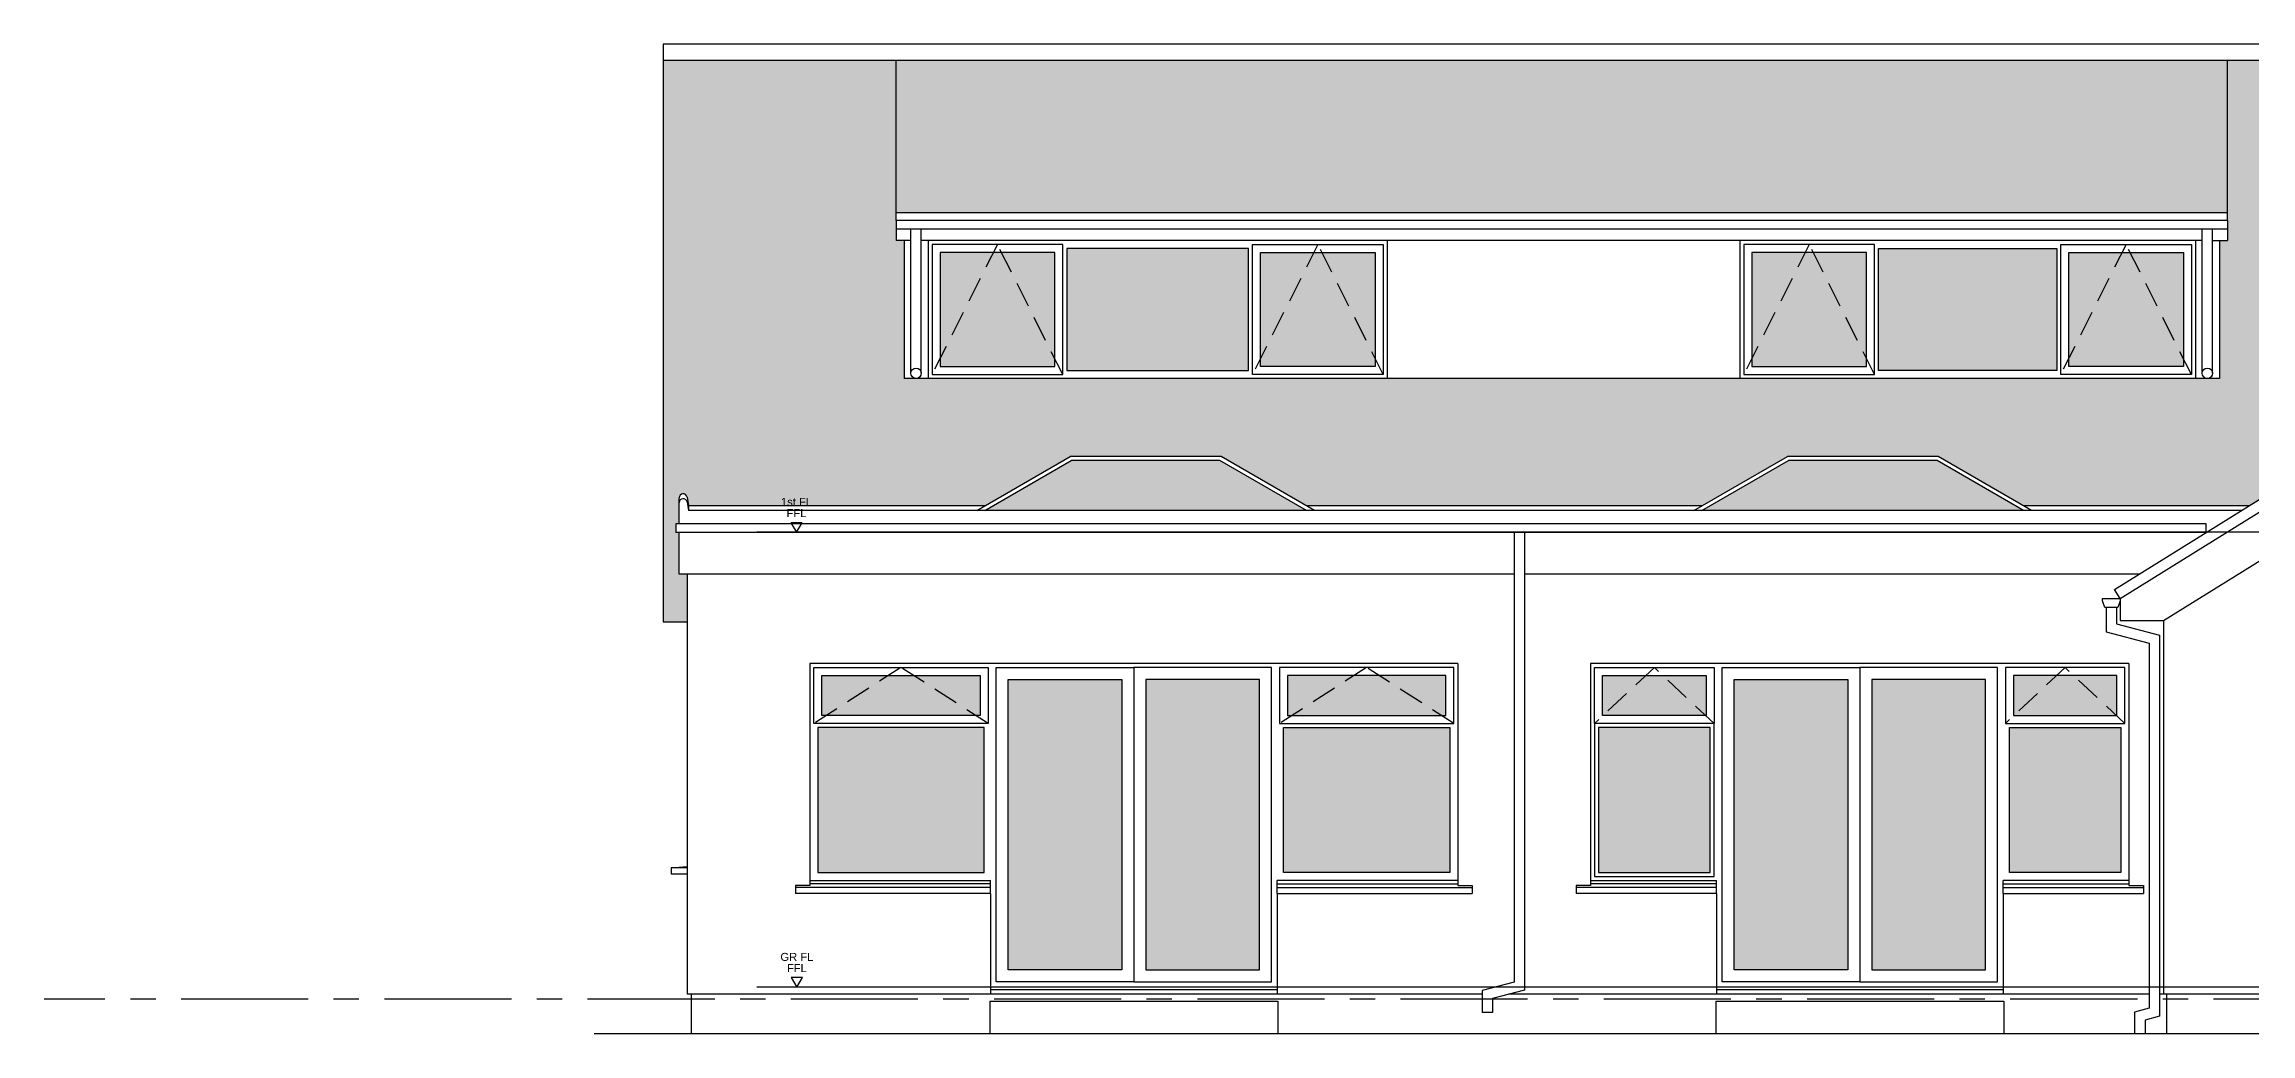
# Model space of a CAD drawing. Header units: millimetres. Extents: x 0 to 257100, y -5590 to 37493.
# Drawn here: x 206200 to 219989, y 13684 to 19866 of the extents above; entities that cross this region are included whole.
import ezdxf
from ezdxf.enums import TextEntityAlignment as Align

# ---------------------------------------------------------------- set-up
doc = ezdxf.new("R2010")
doc.units = ezdxf.units.MM
doc.header["$LTSCALE"] = 25
doc.header["$MEASUREMENT"] = 0
doc.linetypes.add('CENTER', pattern=[50.8, 31.75, -6.35, 6.35, -6.35])
doc.linetypes.add('DASHED2', pattern=[9.525, 6.35, -3.175])
for name, color, linetype in [('04 - Hatching', 252, 'Continuous'), ('08 - Levels', 8, 'CENTER'), ('20 - Existing Walls', 2, 'Continuous'), ('24 - Stair-Ramp', 1, 'Continuous'), ('31 - Windows', 1, 'Continuous'), ('32 - Doors', 1, 'Continuous'), ('43 - Floor Finish', 6, 'Continuous'), ('47 - Roof Finish', 70, 'Continuous'), ('52 -', 2, 'Continuous'), ('94 - Landscaping', 7, 'Continuous')]:
    doc.layers.add(name, color=color, linetype=linetype)
doc.layers.add('G-LVLS', color=1, linetype='Continuous', plot=False)
doc.styles.get("Standard").update_dxf_attribs({"font": 'arial.ttf'})

# ---------------------------------------------------------------- blocks, each defined once
blk = doc.blocks.new('LVL')
at = {"color": 0, "linetype": 'ByBlock'}
blk.add_lwpolyline([(-1.73, 3), (0, 0), (1.73, 3)], close=True, dxfattribs=at)
at = {"color": 0, "linetype": 'ByBlock', "lineweight": -2}
for tag, p in [('SPOTHEIGHT', (0, 5.98)), ('TEXT', (0, 9.48))]:
    blk.add_attdef(tag, text='', height=2.5, dxfattribs=at).set_placement(p, align=Align.MIDDLE_CENTER)

msp = doc.modelspace()

# ---------------------------------------------------------------- hatches: boundary and pattern name
at = {"layer": '04 - Hatching', "transparency": 33554687}
h = msp.add_hatch(dxfattribs=at)
h.set_pattern_fill('SPANISH', color=256, scale=99)
h.set_pattern_definition([(94.844, (233642.6022, 16468.9728), (118.8, -1425.6), [109.68777, -6924.6367]), (0, (233633.34, 16468.97), (118.8, 118.8), [33.0224, -85.7776]), (0, (233633.34, 16578.27), (118.8, 118.8), [42.28475, -76.51525]), (90, (233633.34, 16459.47), (-118.8, 118.8), [12.03496, -106.76504]), (90, (233675.62, 16459.47), (-118.8, 118.8), [11.88, -106.92]), (85.156, (233666.3622, 16468.9728), (118.8, 1425.6), [109.68777, -6924.6367]), (52.52382, (233666.928, 16475.651), (1544.4, 2019.6), [30.5731, -4460.31833]), (18.43495, (233685.53, 16499.914), (-118.8, 0), [29.8861, -345.7925]), (341.56505, (233713.882, 16509.365), (118.8, -1e-13), [30.0543, -345.6243]), (307.47618, (233623.5942, 16499.8608), (-1544.4, 2019.6), [30.28654, -4460.6049]), (52.52382, (233675.6246, 16471.3488), (1544.4, 2019.6), [25.7778, -4465.1136]), (18.43495, (233691.31, 16491.806), (-118.8, 0), [23.79467, -351.8839]), (341.56505, (233713.882, 16499.33), (118.8, -1e-13), [23.9629, -351.7157]), (307.47618, (233736.6154, 16491.753), (-1544.4, 2019.6), [25.5155, -4465.3759])])
h.paths.add_polyline_path([(211523.4, 18765), (211523.4, 19763.9), (210068, 19763.9), (210068, 16339), (210068, 16257), (210218, 16257), (210218, 16556), (210168, 16556), (210168, 16815), (210148, 16815), (210148, 16870), (210168, 16870), (210168, 17032.3, -0.9163312), (210217.6, 17036.6), (210227.2, 16982.3), (212079.9, 16982.3), (212612, 17289.5), (213554, 17289.5), (214086.1, 16982.3), (216560.9, 16982.3), (217093, 17289.5), (218035, 17289.5), (218567.1, 16982.3), (219978.7, 16982.3), (222088.3, 18294, -0.9119611), (222307.6, 18294), (225223, 16481.3), (225223, 19763.9), (219842.4, 19763.9), (219842.4, 18765), (219842.4, 18710), (219842.4, 18640), (219792.4, 18640), (219792.4, 17778), (211573.4, 17778), (211573.4, 18640), (211523.4, 18640), (211523.4, 18710)])
h.paths.add_polyline_path([(222861.4, 18852.2), (224156.4, 18852.2), (224156.4, 18358.3), (222861.4, 18358.3)], flags=16)
h.paths.add_polyline_path([(210799.4, 16968.2), (211008.3, 16968.2), (211008.3, 17044.2), (210799.4, 17044.2)], flags=9)
h = msp.add_hatch(dxfattribs=at)
h.set_pattern_fill('SPANISH', color=256, scale=99)
h.set_pattern_definition([(94.844, (215682.9453, 18821.2551), (118.8, -1425.6), [109.6878, -6924.6367]), (0, (215673.68, 18821.26), (118.8, 118.8), [33.0224, -85.7776]), (0, (215673.68, 18930.55), (118.8, 118.8), [42.2847, -76.5153]), (90, (215673.68, 18811.75), (-118.8, 118.8), [12.035, -106.765]), (90, (215715.97, 18811.75), (-118.8, 118.8), [11.88, -106.92]), (85.156, (215706.7053, 18821.2551), (118.8, 1425.6), [109.6878, -6924.6367]), (52.52382, (215707.2712, 18827.9333), (1544.4, 2019.6), [30.5731, -4460.3183]), (18.4349, (215725.873, 18852.196), (-118.8, 0), [29.886, -345.7925]), (341.5651, (215754.225, 18861.647), (118.8, -1e-13), [30.0543, -345.6243]), (307.47618, (215663.9373, 18852.143), (-1544.4, 2019.6), [30.2865, -4460.6049]), (52.52382, (215715.9676, 18823.631), (1544.4, 2019.6), [25.7778, -4465.1136]), (18.4349, (215731.65, 18844.09), (-118.8, 0), [23.7947, -351.884]), (341.5651, (215754.225, 18851.613), (118.8, -1e-13), [23.963, -351.7157]), (307.47618, (215776.9584, 18844.0354), (-1544.4, 2019.6), [25.5155, -4465.3759])])
h.paths.add_polyline_path([(211523.4, 18811.8), (219842.4, 18811.8), (219842.4, 19763.9), (211523.4, 19763.9)])
at = {"layer": '04 - Hatching', "transparency": 33554534}
h = msp.add_hatch(color=256, dxfattribs=at)
h.dxf.hatch_style = 1
h.paths.add_polyline_path([(213801.3, 17853), (214517.4, 17853), (214517.4, 18565), (213801.3, 18565)])
h.paths.add_polyline_path([(212589.6, 17828), (213726.3, 17828), (213726.3, 18590), (212589.6, 18590)])
h.paths.add_polyline_path([(211798.4, 17853), (212514.6, 17853), (212514.6, 18565), (211798.4, 18565)])
h = msp.add_hatch(color=256, dxfattribs=at)
h.dxf.hatch_style = 1
h.paths.add_polyline_path([(217662.6, 17828), (218776.3, 17828), (218776.3, 18590), (217662.6, 18590)])
h.paths.add_polyline_path([(216871.4, 17853), (217587.6, 17853), (217587.6, 18565), (216871.4, 18565)])
h.paths.add_polyline_path([(218851.3, 17853), (219567.4, 17853), (219567.4, 18565), (218851.3, 18565)])
h = msp.add_hatch(color=256, dxfattribs=at)
h.dxf.hatch_style = 1
h.paths.add_polyline_path([(218028.3, 17264.5), (217099.7, 17264.5), (216558.5, 16952), (218569.5, 16952)])
h.paths.add_polyline_path([(213547.3, 17264.5), (212618.7, 17264.5), (212077.5, 16952), (214088.5, 16952)])
h = msp.add_hatch(color=256, dxfattribs=at)
h.dxf.hatch_style = 1
h.paths.add_polyline_path([(211059.5, 15672.7), (212049, 15672.7), (212049, 15922), (211059.5, 15922)])
h.paths.add_polyline_path([(212074, 15597.7), (211034.5, 15597.7), (211034.5, 14691), (212074, 14691)])
h.paths.add_polyline_path([(212224, 14083), (212934, 14083), (212934, 15897), (212224, 15897)])
h.paths.add_polyline_path([(213084, 14083), (213794, 14083), (213794, 15897), (213084, 15897)])
h.paths.add_polyline_path([(214983.5, 15597.7), (213944, 15597.7), (213944, 14691), (214983.5, 14691)])
h.paths.add_polyline_path([(214930.5, 15672.7), (214541.7, 15922), (214385.8, 15922), (213997, 15672.7)])
h.paths.add_polyline_path([(214958.5, 15672.7), (214958.5, 15922), (214541.7, 15922), (214930.5, 15672.7)])
h.paths.add_polyline_path([(213969, 15672.7), (213997, 15672.7), (214385.8, 15922), (213969, 15922)])
h = msp.add_hatch(color=256, dxfattribs=at)
h.dxf.hatch_style = 1
h.paths.add_polyline_path([(219152.5, 15672.7), (219152.5, 15922), (218882.5, 15922), (219149, 15672.7)])
h.paths.add_polyline_path([(218509, 15672.7), (219149, 15672.7), (218882.5, 15922), (218775.5, 15922)])
h.paths.add_polyline_path([(218505.5, 15672.7), (218509, 15672.7), (218775.5, 15922), (218505.5, 15922)])
h.paths.add_polyline_path([(219177.5, 15597.7), (218480.5, 15597.7), (218480.5, 14691), (219177.5, 14691)])
h.paths.add_polyline_path([(217620.5, 14083), (218330.5, 14083), (218330.5, 15897), (217620.5, 15897)])
h.paths.add_polyline_path([(216760.5, 14083), (217470.5, 14083), (217470.5, 15897), (216760.5, 15897)])
h.paths.add_polyline_path([(216610.5, 15597.7), (215913.5, 15597.7), (215913.5, 14691), (216610.5, 14691)])
h.paths.add_polyline_path([(215942, 15672.7), (216582, 15672.7), (216315.5, 15922), (216208.5, 15922)])
h.paths.add_polyline_path([(215938.5, 15922), (215938.5, 15672.7), (215942, 15672.7), (216208.5, 15922)])
h.paths.add_polyline_path([(216582, 15672.7), (216585.5, 15672.7), (216585.5, 15922), (216315.5, 15922)])

# ---------------------------------------------------------------- linework, layer by layer
at = {"layer": '08 - Levels'}
msp.add_line((226900, 13900), (206200, 13900), dxfattribs=at)
at = {"layer": '20 - Existing Walls'}
for p, q in [((211573.4, 18640), (211573.4, 17778)), ((211723.4, 18640), (211723.4, 17778)), ((214592.4, 18640), (214592.4, 17778)), ((216796.4, 18640), (216796.4, 17778)), ((219642.4, 18640), (219642.4, 17778)), ((219792.4, 18640), (219792.4, 17778)), ((210218, 16556), (210218, 13931)), ((219443, 16265), (219443, 13931)), ((215033.5, 15997), (210984.5, 15997)), ((210984.5, 15997), (210984.5, 14610)), ((215033.5, 15997), (215033.5, 14610)), ((219227.5, 15997), (215863.5, 15997)), ((215863.5, 15997), (215863.5, 14610)), ((219227.5, 15997), (219227.5, 14610)), ((212113.5, 14560), (212113.5, 13931)), ((213904.5, 14560), (213904.5, 13931)), ((216650, 14560), (216650, 13931)), ((218441, 14560), (218441, 13931)), ((213896, 13931), (210218, 13931)), ((215185, 13931), (210218, 13931)), ((210243, 13931), (210243, 13684)), ((216650, 13931), (215350, 13931)), ((219353, 13931), (218441, 13931)), ((224953, 13931), (219418, 13931)), ((219463, 13931), (219463, 13684))]:
    msp.add_line(p, q, dxfattribs=at)
at = {"layer": '24 - Stair-Ramp'}
for p, q in [((212109, 13888), (212109, 13684)), ((212109, 13888), (213909, 13888)), ((213909, 13888), (213909, 13684)), ((216645.5, 13888), (216645.5, 13684)), ((216645.5, 13888), (218445.5, 13888)), ((218445.5, 13888), (218445.5, 13684))]:
    msp.add_line(p, q, dxfattribs=at)
at = {"layer": '31 - Windows', "linetype": 'DASHED2'}
for p, q in [((212156.5, 18615), (211748.4, 17803)), ((212564.6, 17803), (212156.5, 18615)), ((214159.4, 18615), (213751.3, 17803)), ((214567.4, 17803), (214159.4, 18615)), ((217229.5, 18615), (216821.4, 17803)), ((217637.6, 17803), (217229.5, 18615)), ((219209.4, 18615), (218801.3, 17803)), ((219617.4, 17803), (219209.4, 18615)), ((211554.2, 15972), (211009.5, 15622.7)), ((212099, 15622.7), (211554.2, 15972)), ((214463.7, 15972), (213919, 15622.7)), ((215008.5, 15622.7), (214463.7, 15972)), ((216262, 15972), (215888.5, 15622.7)), ((216635.5, 15622.7), (216262, 15972)), ((218829, 15972), (218455.5, 15622.7)), ((219202.5, 15622.7), (218829, 15972))]:
    msp.add_line(p, q, dxfattribs=at)
at = {"layer": '31 - Windows'}
for p, q in [((212027.5, 16952), (212612, 17289.5)), ((212077.5, 16952), (212618.7, 17264.5)), ((213554, 17289.5), (212612, 17289.5)), ((213547.3, 17264.5), (212618.7, 17264.5)), ((214088.5, 16952), (213547.3, 17264.5)), ((214138.5, 16952), (213554, 17289.5)), ((216508.5, 16952), (217093, 17289.5)), ((216558.5, 16952), (217099.7, 17264.5)), ((218035, 17289.5), (217093, 17289.5)), ((218028.3, 17264.5), (217099.7, 17264.5)), ((218569.5, 16952), (218028.3, 17264.5)), ((218619.5, 16952), (218035, 17289.5)), ((210118, 14720), (210218, 14728.7)), ((210118, 14720), (210118, 14682)), ((210218, 14720), (210118, 14720)), ((210218, 14682), (210118, 14682)), ((210984.5, 14641), (212113.5, 14641)), ((212113.5, 14622), (210984.5, 14622)), ((212113.5, 14560), (212113.5, 14641)), ((215033.5, 14641), (213904.5, 14641)), ((213904.5, 14560), (213904.5, 14641)), ((213904.5, 14622), (215033.5, 14622)), ((215863.5, 14641), (216650, 14641)), ((216650, 14622), (215863.5, 14622)), ((216650, 14560), (216650, 14641)), ((219227.5, 14641), (218441, 14641)), ((218441, 14560), (218441, 14641)), ((218441, 14622), (219227.5, 14622)), ((210894.5, 14610), (210894.5, 14560)), ((210984.5, 14610), (210894.5, 14610)), ((212113.5, 14598), (210894.5, 14598)), ((212113.5, 14560), (210894.5, 14560)), ((213904.5, 14598), (215123.5, 14598)), ((213904.5, 14560), (215123.5, 14560)), ((215033.5, 14610), (215123.5, 14610)), ((215123.5, 14610), (215123.5, 14560)), ((215773.5, 14610), (215773.5, 14560)), ((215863.5, 14610), (215773.5, 14610)), ((216650, 14598), (215773.5, 14598)), ((216650, 14560), (215773.5, 14560)), ((218441, 14598), (219317.5, 14598)), ((218441, 14560), (219317.5, 14560)), ((219227.5, 14610), (219317.5, 14610)), ((219317.5, 14610), (219317.5, 14560))]:
    msp.add_line(p, q, dxfattribs=at)
for points in [[(211748.4, 17803), (212564.6, 17803), (212564.6, 18615), (211748.4, 18615)], [(211798.4, 17853), (212514.6, 17853), (212514.6, 18565), (211798.4, 18565)], [(212589.6, 17828), (213726.3, 17828), (213726.3, 18590), (212589.6, 18590)], [(214567.4, 17803), (213751.3, 17803), (213751.3, 18615), (214567.4, 18615)], [(214517.4, 17853), (213801.3, 17853), (213801.3, 18565), (214517.4, 18565)], [(216821.4, 17803), (217637.6, 17803), (217637.6, 18615), (216821.4, 18615)], [(216871.4, 17853), (217587.6, 17853), (217587.6, 18565), (216871.4, 18565)], [(218776.3, 17828), (217662.6, 17828), (217662.6, 18590), (218776.3, 18590)], [(219617.4, 17803), (218801.3, 17803), (218801.3, 18615), (219617.4, 18615)], [(219567.4, 17853), (218851.3, 17853), (218851.3, 18565), (219567.4, 18565)], [(212099, 15622.7), (211009.5, 15622.7), (211009.5, 15972), (212099, 15972)], [(212049, 15672.7), (211059.5, 15672.7), (211059.5, 15922), (212049, 15922)], [(213919, 15622.7), (215008.5, 15622.7), (215008.5, 15972), (213919, 15972)], [(213969, 15672.7), (214958.5, 15672.7), (214958.5, 15922), (213969, 15922)], [(216635.5, 15622.7), (215888.5, 15622.7), (215888.5, 15972), (216635.5, 15972)], [(216585.5, 15672.7), (215938.5, 15672.7), (215938.5, 15922), (216585.5, 15922)], [(217470.5, 14083), (216760.5, 14083), (216760.5, 15897), (217470.5, 15897)], [(217620.5, 14083), (218330.5, 14083), (218330.5, 15897), (217620.5, 15897)], [(218455.5, 15622.7), (219202.5, 15622.7), (219202.5, 15972), (218455.5, 15972)], [(218505.5, 15672.7), (219152.5, 15672.7), (219152.5, 15922), (218505.5, 15922)]]:
    msp.add_lwpolyline(points, close=True, dxfattribs=at)
at = {"layer": '31 - Windows', "elevation": 0}
for points in [[(212934, 14083), (212224, 14083), (212224, 15897), (212934, 15897)], [(213084, 14083), (213794, 14083), (213794, 15897), (213084, 15897)], [(212074, 15597.7), (211034.5, 15597.7), (211034.5, 14691), (212074, 14691)], [(213944, 15597.7), (214983.5, 15597.7), (214983.5, 14691), (213944, 14691)], [(216635.5, 15622.7), (215888.5, 15622.7), (215888.5, 14666), (216635.5, 14666)], [(216610.5, 15597.7), (215913.5, 15597.7), (215913.5, 14691), (216610.5, 14691)], [(218480.5, 15597.7), (219177.5, 15597.7), (219177.5, 14691), (218480.5, 14691)]]:
    msp.add_lwpolyline(points, close=True, dxfattribs=at)
at = {"layer": '32 - Doors'}
for p, q in [((213904.5, 13958), (212113.5, 13958)), ((213904.5, 13931), (212113.5, 13931)), ((218441, 13958), (216650, 13958)), ((218441, 13931), (216650, 13931))]:
    msp.add_line(p, q, dxfattribs=at)
at = {"layer": '32 - Doors', "elevation": 0}
for points in [[(213009, 14008), (212149, 14008), (212149, 15972), (213009, 15972)], [(213009, 14008), (213869, 14008), (213869, 15972), (213009, 15972)]]:
    msp.add_lwpolyline(points, close=True, dxfattribs=at)
at = {"layer": '32 - Doors'}
for points in [[(217545.5, 14008), (216685.5, 14008), (216685.5, 15972), (217545.5, 15972)], [(217545.5, 14008), (218405.5, 14008), (218405.5, 15972), (217545.5, 15972)]]:
    msp.add_lwpolyline(points, close=True, dxfattribs=at)
at = {"layer": '43 - Floor Finish'}
for p, q in [((224700, 16817), (210654.5, 16817)), ((224700, 13975), (210654.5, 13975))]:
    msp.add_line(p, q, dxfattribs=at)
at = {"layer": '47 - Roof Finish'}
for p, q in [((210068, 19866), (210068, 16257)), ((225223, 19866), (210068, 19866)), ((225223, 19763.9), (210068, 19763.9)), ((211523.4, 18765), (211523.4, 19763.9)), ((219842.4, 18765), (219842.4, 19763.9)), ((219842.4, 18811.8), (211523.4, 18811.8)), ((211523.4, 18710), (211523.4, 18640)), ((211615.9, 18640), (211523.4, 18640)), ((219684.9, 18640), (211680.9, 18640)), ((219749.9, 18640), (219842.4, 18640)), ((219842.4, 18710), (219842.4, 18640)), ((219137.9, 16459.5), (222088.3, 18294)), ((219173, 16403), (222198, 18283.9)), ((219443, 16265), (222198, 17978)), ((219792.4, 17778), (211573.4, 17778)), ((210168, 16870), (210168, 17032.3)), ((210217.6, 17036.6), (210227.2, 16982.3)), ((210217.6, 17006.3), (210227.2, 16952)), ((210227.2, 16982.3), (210227.2, 16952)), ((212079.9, 16982.3), (210227.2, 16982.3)), ((216560.9, 16982.3), (214086.1, 16982.3)), ((219978.7, 16982.3), (218567.1, 16982.3)), ((219930, 16952), (210227.2, 16952)), ((210168, 16556), (210168, 16815)), ((215385, 16556), (210168, 16556)), ((219293.1, 16556), (215450, 16556)), ((219173, 16403), (219137.9, 16459.5)), ((210068, 16339), (210068, 16257)), ((219173, 16403), (219173, 16265)), ((210068, 16257), (210218, 16257)), ((219173, 16265), (219443, 16265))]:
    msp.add_line(p, q, dxfattribs=at)
for centre in [(210193, 17032.3), (210193, 17002)]:
    msp.add_arc(centre, 25, 10, 180, dxfattribs=at)
at = {"layer": '52 -'}
for p, q in [((211523.4, 18765), (211523.4, 18710)), ((219842.4, 18765), (211523.4, 18765)), ((219842.4, 18765), (219842.4, 18710)), ((219842.4, 18710), (211523.4, 18710)), ((211615.9, 17810.5), (211615.9, 18710)), ((211680.9, 17810.5), (211680.9, 18710)), ((219684.9, 17810.5), (219684.9, 18710)), ((219749.9, 17810.5), (219749.9, 18710)), ((210148, 16870), (210148, 16815)), ((219709.7, 16870), (210148, 16870)), ((219709.7, 16815), (219709.7, 16870)), ((219709.7, 16815), (210148, 16815)), ((215385, 16815), (215385, 14007.7)), ((215450, 16815), (215450, 13957.8)), ((219085.5, 16348), (219085.5, 16195.3)), ((219150.5, 16348), (219150.5, 16245.1)), ((219085.5, 16195.3), (219353, 16123.6)), ((219150.5, 16245.1), (219418, 16173.5)), ((219418, 16173.5), (219418, 13794.6)), ((219353, 16123.6), (219353, 13844.5)), ((215385, 14007.7), (215185, 13954.1)), ((215185, 13954.1), (215185, 13817.7)), ((215450, 13957.8), (215250, 13904.2)), ((215250, 13817.7), (215185, 13817.7)), ((215250, 13904.2), (215250, 13817.7)), ((219353, 13844.5), (219263, 13820.4)), ((219263, 13820.4), (219263, 13684)), ((219418, 13794.6), (219328, 13770.5)), ((219328, 13770.5), (219328, 13684))]:
    msp.add_line(p, q, dxfattribs=at)
msp.add_lwpolyline([(219063, 16403), (219173, 16403), (219173, 16388), (219158.4, 16348), (219077.5, 16348), (219063, 16388)], close=True, dxfattribs=at)
for centre in [(211648.4, 17810.5), (219717.4, 17810.5)]:
    msp.add_circle(centre, 32.5, dxfattribs=at)
at = {"layer": '94 - Landscaping'}
msp.add_line((220553, 13684), (209637.2, 13684), dxfattribs=at)

# ---------------------------------------------------------------- block references
at = {"layer": 'G-LVLS', "xscale": 20, "yscale": 20, "zscale": 20}
for p, values in [((210901.3, 16817), {'TEXT': '1st FL', 'SPOTHEIGHT': 'FFL'}), ((210903.6, 13975), {'TEXT': 'GR FL', 'SPOTHEIGHT': 'FFL'})]:
    msp.add_blockref('LVL', p, dxfattribs=at).add_auto_attribs(values)

doc.saveas('drawing.dxf')
